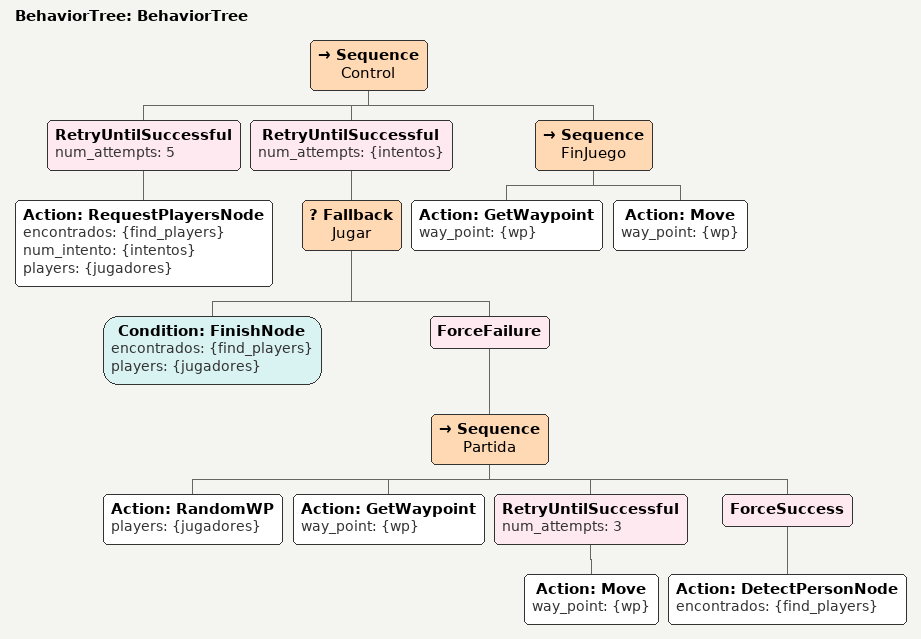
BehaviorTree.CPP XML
<?xml version="1.0"?>
<root main_tree_to_execute="BehaviorTree">
    <BehaviorTree ID="BehaviorTree">
        <Sequence name="Control">
            <RetryUntilSuccessful num_attempts="5">
                <Action ID="RequestPlayersNode" encontrados="{find_players}" num_intento="{intentos}" players="{jugadores}"/>
            </RetryUntilSuccessful>
            <RetryUntilSuccessful num_attempts="{intentos}">
                <Fallback name="Jugar">
                    <Condition ID="FinishNode" encontrados="{find_players}" players="{jugadores}"/>
                    <ForceFailure>
                        <Sequence name="Partida">
                            <Action ID="RandomWP" players="{jugadores}"/>
                            <Action ID="GetWaypoint" way_point="{wp}"/>
                            <RetryUntilSuccessful num_attempts="3">
                                <Action ID="Move" way_point="{wp}"/>
                            </RetryUntilSuccessful>
                            <ForceSuccess>
                                <Action ID="DetectPersonNode" encontrados="{find_players}"/>
                            </ForceSuccess>
                        </Sequence>
                    </ForceFailure>
                </Fallback>
            </RetryUntilSuccessful>
            <Sequence name="FinJuego">
                <Action ID="GetWaypoint" way_point="{wp}"/>
                <Action ID="Move" way_point="{wp}"/>
            </Sequence>
        </Sequence>
    </BehaviorTree>
</root>
